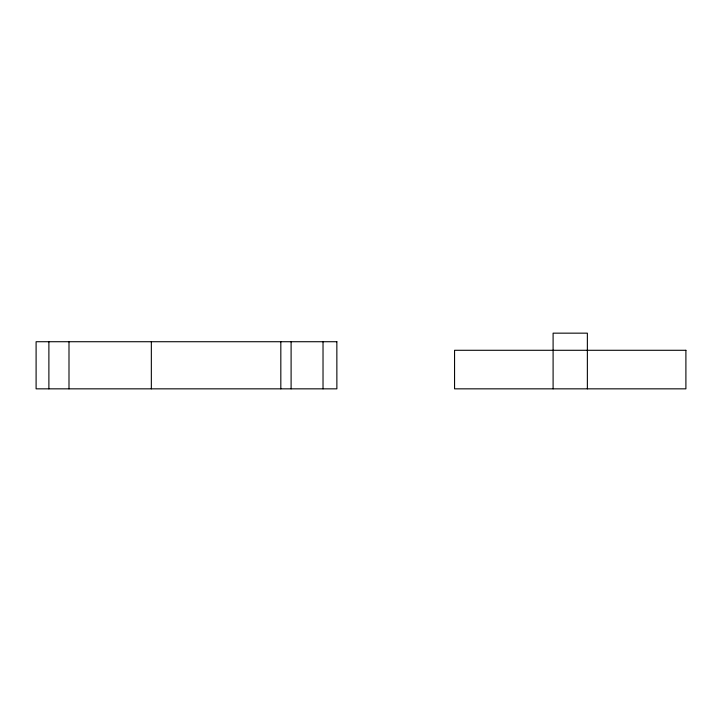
<?xml version="1.0" encoding="UTF-8"?>
<svg xmlns="http://www.w3.org/2000/svg" width="722" height="722" viewBox="0 0 722 722"><rect width="100%" height="100%" fill="white"/><g stroke="black" fill="none" stroke-linecap="round" stroke-linejoin="round"><path stroke-width="1.08" d="M587.365 388.842L587.365 333.158L553.097 333.158L553.097 388.842M323.023 341.723L323.023 388.842M291.101 341.723L291.101 388.842M280.822 341.723L280.822 388.842M151.34 341.723L151.34 388.842M68.996 341.723L68.996 388.842M48.888 341.723L48.888 388.842M336.858 341.723L36.1 341.723L36.1 388.842L336.876 388.842L336.849 341.723M685.9 350.287L454.562 350.287L454.562 388.842L685.9 388.842L685.9 350.287"/></g></svg>
